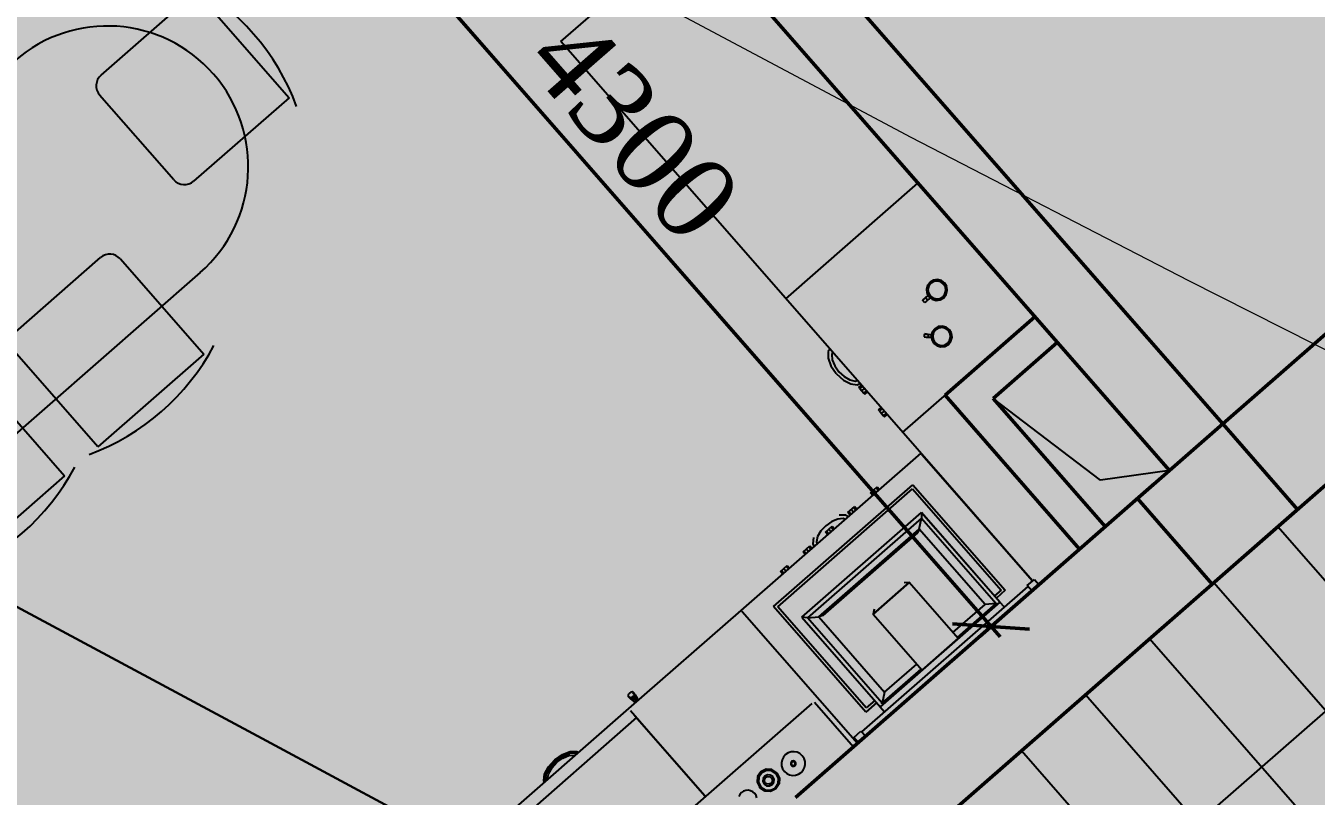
# Model space of a CAD drawing. Header units: millimetres. Extents: x 474337 to 1180020, y 4124662 to 4776603.
# Drawn here: x 845402 to 849950, y 4372299 to 4375015 of the extents above; entities that cross this region are included whole.
import ezdxf

# ---------------------------------------------------------------- set-up
doc = ezdxf.new("R2010")
doc.units = ezdxf.units.MM
doc.header["$PDMODE"] = 32
doc.header["$PDSIZE"] = 0.33
doc.layers.add('(031) Горизонтали', color=42, linetype='Continuous')
doc.layers.add('(032) Горизонтали утолщенные', color=32, linetype='Continuous', lineweight=30)
doc.styles.add('J~stule', font='dutch.ttf')
doc.dimstyles.new('J~style', dxfattribs={"dimscale": 100, "dimtxt": 2.5, "dimasz": 2, "dimexe": 0.55, "dimexo": 0.725, "dimtad": 1, "dimdec": 0, "dimdsep": 46, "dimtxsty": 'J~stule', "dimblk": 'OBLIQUE', "dimcen": 2, "dimdle": 0.5, "dimadec": 0, "dimazin": 0, "dimtfac": 1, "dimtdec": 0, "dimtmove": 0, "dimatfit": 3, "dimfxl": 1, "dimarcsym": 0})

# ---------------------------------------------------------------- blocks, each defined once
blk = doc.blocks.new('_Oblique')
at = {"color": 0, "linetype": 'ByBlock', "lineweight": -2}
blk.add_line((-0.5, -0.5), (0.5, 0.5), dxfattribs=at)
blk = doc.blocks.new('*D42')
at = {"color": 0, "lineweight": -2, "transparency": 16777216}
for p, q in [((5663049.6, 901756.2), (5663500.3, 901073.4)), ((5659842.7, 898722), (5663511.3, 901144)), ((5659461.1, 899387), (5659911.8, 898704.3))]:
    blk.add_line(p, q, dxfattribs=at)
at = {"layer": 'Defpoints', "color": 0, "lineweight": 30, "transparency": 16777216}
for p in [(5663011.3, 901814.2), (5663471.2, 901117.5), (5659422.8, 899445.1)]:
    blk.add_point(p, dxfattribs=at)
at = {"color": 0, "lineweight": -2, "transparency": 16777216, "xscale": 192, "yscale": 192, "zscale": 192}
for p, rotation in [((5663471.2, 901117.5), 33.43257567899386), ((5659882.7, 898748.4), 213.4325756789939)]:
    blk.add_blockref('_Oblique', p, dxfattribs=dict(at, rotation=rotation))
at = {"color": 0, "transparency": 16777216, "insert": (5661563, 900105.6), "char_height": 288, "attachment_point": 5, "rotation": 33.4326, "style": 'J~stule'}
blk.add_mtext('4300', dxfattribs=at)
blk = doc.blocks.new('Stol_6stula_1')
for p, q in [((-633.8, 311.9), (-633.8, 808.1)), ((-633.8, 808.1), (-82.6, 808.1)), ((-82.6, 808.1), (-82.6, 311.9)), ((90.3, 311.9), (90.3, 808.1)), ((90.3, 808.1), (641.6, 808.1)), ((641.6, 808.1), (641.6, 311.9)), ((-833.8, 558.1), (856.6, 558.1)), ((-1546.7, 271.3), (-1050.6, 271.3)), ((-1546.7, -279.9), (-1546.7, 271.3)), ((-137.7, 256.8), (-578.7, 256.8)), ((586.4, 256.8), (145.4, 256.8)), ((1569.5, 271.3), (1073.3, 271.3)), ((1569.5, -279.9), (1569.5, 271.3)), ((-995.4, 216.2), (-995.4, -224.8)), ((1018.2, 216.2), (1018.2, -224.8)), ((-1050.6, -279.9), (-1546.7, -279.9)), ((-137.7, -274.8), (-578.7, -274.8)), ((586.4, -274.8), (145.4, -274.8)), ((1073.3, -279.9), (1569.5, -279.9)), ((-633.8, -329.9), (-633.8, -826)), ((-82.6, -826), (-82.6, -329.9)), ((90.3, -329.9), (90.3, -826)), ((641.6, -826), (641.6, -329.9)), ((856.6, -544.4), (-833.8, -544.4)), ((-633.8, -826), (-82.6, -826)), ((90.3, -826), (641.6, -826))]:
    blk.add_line(p, q)
at = {"ltscale": 4000}
for centre, radius, start, end in [((-361.9, -42.6), 910.5, 69.0974, 110.9026), ((362.3, -42.6), 910.5, 69.0974, 110.9026), ((-833.8, 6.8), 551.2, 90, 270), ((856.6, 6.8), 551.2, 270, 90), ((-696.1, -8), 910.5, 159.0974, 200.9026), ((718.8, -8), 910.5, 339.0974, 20.9026), ((-361.9, 24.6), 910.5, 249.0974, 290.9026), ((362.3, 24.6), 910.5, 249.0974, 290.9026)]:
    blk.add_arc(centre, radius, start, end, dxfattribs=at)
for centre, start, end in [((-578.7, 311.9), 180, 270), ((-137.7, 311.9), 270, 0), ((145.4, 311.9), 180, 270), ((586.4, 311.9), 270, 0), ((-1050.6, 216.2), 360, 90), ((1073.3, 216.2), 90, 180), ((-1050.6, -224.8), 270, 360), ((1073.3, -224.8), 180, 270), ((-578.7, -329.9), 90, 180), ((-137.7, -329.9), 0, 90), ((145.4, -329.9), 90, 180), ((586.4, -329.9), 0, 90)]:
    blk.add_arc(centre, 55.1, start, end)
blk = doc.blocks.new('io87po8otjtrio')
h = blk.add_hatch(color=256)
h.dxf.hatch_style = 1
h.paths.add_polyline_path([(5663093.9, 901689.1), (5663427.7, 901909.4), (5663207.3, 902243.3), (5662873.5, 902022.9)])
at = {"color": 7, "lineweight": 50}
for p, q in [((5660452.5, 906416), (5664309.3, 900574)), ((5660167.8, 906121.2), (5662873.5, 902022.9)), ((5660261.5, 900298.5), (5662873.5, 902022.9)), ((5660399.3, 900089.8), (5663011.3, 901814.2)), ((5663011.3, 901814.2), (5663975.5, 900353.6)), ((5663176.5, 901563.9), (5662675.8, 901233.3)), ((5662675.8, 901233.3), (5662510.5, 901483.7)), ((5663242.7, 901463.7), (5662641.8, 901067)), ((5662641.8, 901067), (5662410.4, 901417.6))]:
    blk.add_line(p, q, dxfattribs=at)
at = {"color": 7}
for p, q in [((5662796, 903955.6), (5665494.3, 899868.4)), ((5663258, 902166.5), (5664259.7, 902827.8)), ((5663423.3, 901916.2), (5664425, 902577.5)), ((5663588.6, 901665.8), (5664590.3, 902327.1)), ((5663753.8, 901415.4), (5664755.5, 902076.8)), ((5663919.1, 901165.1), (5664920.8, 901826.4))]:
    blk.add_line(p, q, dxfattribs=at)
for p, q in [((5661969.6, 901126.5), (5663011.3, 901814.2)), ((5662491.8, 901471.3), (5663011.3, 901814.2)), ((5663011.3, 901814.2), (5663012.1, 901569.5)), ((5663012.1, 901569.5), (5662675.8, 901233.3)), ((5662751.7, 900900.6), (5662421.6, 901400.5)), ((5663327.3, 901291.2), (5663347.6, 901304.6)), ((5663331.9, 901284.3), (5662310.6, 900610)), ((5662837.4, 900957.9), (5663331.8, 901284.4)), ((5663345.7, 901263.3), (5663327.3, 901291.2)), ((5663366, 901276.7), (5663345.7, 901263.3)), ((5663778, 900616.4), (5663349.3, 901265.7)), ((5662938.7, 900911.8), (5663351.4, 901184.3)), ((5662953.3, 900908.8), (5663348.5, 901169.7)), ((5663348.5, 901169.7), (5663365.4, 901143.9)), ((5663351.4, 901184.3), (5663374.2, 901149.7)), ((5663409.9, 901173.3), (5663390.1, 901160.2)), ((5662249.5, 901118.7), (5662239.3, 901108.6)), ((5662262.8, 901124.1), (5662249.5, 901118.7)), ((5662263.8, 901119), (5662252.4, 901114.3)), ((5662277.2, 901124.1), (5662262.8, 901124.1)), ((5662276.2, 901118.9), (5662263.8, 901119)), ((5662287.5, 901114.1), (5662276.2, 901118.9)), ((5662290.5, 901118.5), (5662277.2, 901124.1)), ((5662300.6, 901108.3), (5662290.5, 901118.5)), ((5662427.9, 901118.6), (5662414.6, 901113.1)), ((5662442.3, 901118.5), (5662427.9, 901118.6)), ((5662455.5, 901112.9), (5662442.3, 901118.5)), ((5663390.1, 901160.2), (5663040.2, 900929.2)), ((5663059.5, 900925.9), (5663393.9, 901146.7)), ((5663389.8, 901155), (5663390.1, 901160.2)), ((5663390.1, 901160.2), (5663698.9, 900692.5)), ((5663393.9, 901146.7), (5663391.5, 901106.9)), ((5663393.9, 901146.7), (5663393.5, 901149.4)), ((5663494.2, 900994.8), (5663393.9, 901146.7)), ((5662228.9, 900556.1), (5661887.9, 901072.6)), ((5662233.8, 901095.4), (5662233.7, 901081)), ((5662233.7, 901081), (5662239.1, 901067.7)), ((5662239.3, 901108.6), (5662233.8, 901095.4)), ((5662238.9, 901094.3), (5662238.8, 901082)), ((5662238.8, 901082), (5662243.5, 901070.6)), ((5662243.7, 901105.7), (5662238.9, 901094.3)), ((5662252.4, 901114.3), (5662243.7, 901105.7)), ((5662296.2, 901105.4), (5662287.5, 901114.1)), ((5662296, 901070.3), (5662300.8, 901081.6)), ((5662300.8, 901094), (5662296.2, 901105.4)), ((5662300.3, 901067.3), (5662305.9, 901080.6)), ((5662306, 901095), (5662300.6, 901108.3)), ((5662300.8, 901081.6), (5662300.8, 901094)), ((5662305.9, 901080.6), (5662306, 901095)), ((5662398.8, 901089.8), (5662398.7, 901075.4)), ((5662398.7, 901075.4), (5662404.2, 901062.1)), ((5662404.4, 901103), (5662398.8, 901089.8)), ((5662404, 901088.7), (5662403.9, 901076.4)), ((5662403.9, 901076.4), (5662408.6, 901065)), ((5662408.8, 901100.1), (5662404, 901088.7)), ((5662414.6, 901113.1), (5662404.4, 901103)), ((5662417.5, 901108.7), (5662408.8, 901100.1)), ((5662428.9, 901113.4), (5662417.5, 901108.7)), ((5662441.2, 901113.3), (5662428.9, 901113.4)), ((5662452.6, 901108.5), (5662441.2, 901113.3)), ((5662461.2, 901099.8), (5662452.6, 901108.5)), ((5662465.6, 901102.7), (5662455.5, 901112.9)), ((5662461.1, 901064.7), (5662465.8, 901076.1)), ((5662465.9, 901088.4), (5662461.2, 901099.8)), ((5662465.4, 901061.8), (5662471, 901075)), ((5662471.1, 901089.4), (5662465.6, 901102.7)), ((5662465.8, 901076.1), (5662465.9, 901088.4)), ((5662471, 901075), (5662471.1, 901089.4)), ((5663040.2, 900929.2), (5663306.1, 901104.8)), ((5663391.5, 901106.9), (5663097, 900912.5)), ((5663474.2, 900981.7), (5663391.5, 901106.9)), ((5662239.1, 901067.7), (5662249.2, 901057.5)), ((5662243.5, 901070.6), (5662252.2, 901061.8)), ((5662249.2, 901057.5), (5662262.5, 901051.9)), ((5662252.2, 901061.8), (5662263.5, 901057.1)), ((5662262.5, 901051.9), (5662276.8, 901051.8)), ((5662263.5, 901057.1), (5662275.8, 901057)), ((5662275.8, 901057), (5662287.2, 901061.6)), ((5662276.8, 901051.8), (5662290.1, 901057.2)), ((5662299, 901034.5), (5662285.3, 901055.3)), ((5662285.6, 901055.4), (5662285.7, 901055.4)), ((5662285.6, 901055.4), (5662285.6, 901055.4)), ((5662287.8, 901056.3), (5662286.5, 901055.8)), ((5662287.2, 901061.6), (5662296, 901070.3)), ((5662290.1, 901057.2), (5662287.8, 901056.3)), ((5662290.1, 901057.2), (5662300.3, 901067.3)), ((5662291.2, 901058.3), (5662293.6, 901060.6)), ((5662291.8, 901045.5), (5662292.4, 901045.9)), ((5662292.2, 901059.2), (5662293.8, 901060.9)), ((5662292.4, 901045.9), (5662300, 901050.9)), ((5662293.8, 901060.9), (5662293.6, 901060.6)), ((5662293.8, 901060.9), (5662294.1, 901061.1)), ((5662294.1, 901061.1), (5662296.9, 901056.8)), ((5662296.9, 901056.8), (5662300.5, 901051.3)), ((5662300, 901034.4), (5662299, 901034.5)), ((5662300.5, 901051.3), (5662300, 901050.9)), ((5662301.8, 901035), (5662300, 901034.4)), ((5662304.2, 901045.8), (5662300.5, 901051.3)), ((5662304.1, 901036.3), (5662301.8, 901035)), ((5662306.2, 901037.9), (5662304.1, 901036.3)), ((5662304.2, 901045.8), (5662307.8, 901040.3)), ((5662307.6, 901039.4), (5662306.2, 901037.9)), ((5662307.8, 901040.3), (5662307.6, 901039.4)), ((5662404.2, 901062.1), (5662414.3, 901051.9)), ((5662408.6, 901065), (5662417.2, 901056.2)), ((5662414.3, 901051.9), (5662427.5, 901046.3)), ((5662417.2, 901056.2), (5662428.6, 901051.5)), ((5662419.1, 901030.4), (5662418.1, 901025.7)), ((5662419.1, 901030.4), (5662420.4, 901036.9)), ((5662420.4, 901036.9), (5662421.7, 901043.3)), ((5662420.4, 901036.9), (5662421.1, 901036.7)), ((5662421.1, 901036.7), (5662423, 901036.3)), ((5662421.7, 901043.3), (5662422.7, 901048.3)), ((5662423, 901036.3), (5662425.5, 901035.8)), ((5662423.1, 901048.2), (5662423.4, 901048)), ((5662423.4, 901048), (5662424.6, 901047.5)), ((5662425.5, 901035.8), (5662428.1, 901035.3)), ((5662427.5, 901046.3), (5662441.9, 901046.2)), ((5662428.1, 901035.3), (5662430, 901034.9)), ((5662428.4, 901023.6), (5662429.4, 901028.3)), ((5662428.6, 901051.5), (5662440.9, 901051.4)), ((5662429, 901046.3), (5662430.4, 901046.3)), ((5662429.4, 901028.3), (5662430.7, 901034.8)), ((5662430.7, 901034.8), (5662430, 901034.9)), ((5662430.4, 901046.3), (5662432.2, 901046.3)), ((5662430.7, 901034.8), (5662432, 901041.2)), ((5662432, 901041.2), (5662433, 901045.9)), ((5662433.1, 901046.3), (5662433, 901046.3)), ((5662433, 901045.9), (5662433.1, 901046.3)), ((5662440.9, 901051.4), (5662452.3, 901056)), ((5662441.9, 901046.2), (5662455.2, 901051.7)), ((5662452.3, 901056), (5662461.1, 901064.7)), ((5662455.2, 901051.7), (5662465.4, 901061.8)), ((5662418.1, 901025.7), (5662417.8, 901024)), ((5662417.8, 901024), (5662418.3, 901023.2)), ((5662418.3, 901023.2), (5662420.1, 901022.3)), ((5662420.1, 901022.3), (5662422.6, 901021.6)), ((5662422.6, 901021.6), (5662425.3, 901021.3)), ((5662425.3, 901021.3), (5662427.2, 901021.4)), ((5662427.2, 901021.4), (5662428.1, 901021.9)), ((5662428.1, 901021.9), (5662428.4, 901023.6)), ((5663497.6, 900997.1), (5663278.7, 900852.6)), ((5663590.8, 900855.8), (5663497.6, 900997.1)), ((5662832.5, 900955.1), (5662832.3, 900955.5)), ((5662832.5, 900955.1), (5662832.8, 900955.3)), ((5663296.4, 900252.5), (5662832.5, 900955.1)), ((5662837.4, 900957.9), (5662833, 900955)), ((5663298.3, 900367.2), (5662938.7, 900911.8)), ((5663301.3, 900381.8), (5662953.3, 900908.8)), ((5663040.2, 900929.2), (5663059.5, 900925.9)), ((5663349, 900461.5), (5663040.2, 900929.2)), ((5663097, 900912.5), (5663059.5, 900925.9)), ((5663059.5, 900925.9), (5663353.5, 900480.5)), ((5663097, 900912.5), (5663109.3, 900904.5)), ((5663355.9, 900520.3), (5663097, 900912.5)), ((5663109.3, 900904.5), (5663353.5, 900534.7)), ((5662674.6, 900835.9), (5662668, 900846)), ((5662683.9, 900842.1), (5662677.3, 900852.1)), ((5662687.8, 900844.6), (5662681.1, 900854.7)), ((5662683.9, 900842.1), (5662687.8, 900844.6)), ((5663278.7, 900852.6), (5663277.6, 900835.1)), ((5663371.9, 900711.3), (5663278.7, 900852.6)), ((5663371.9, 900711.3), (5663590.8, 900855.8)), ((5663688, 900701.3), (5663587.4, 900853.6)), ((5662661.4, 900827.2), (5662654.8, 900837.3)), ((5662658.6, 900839.8), (5662665.3, 900829.8)), ((5662665.3, 900829.8), (5662661.4, 900827.2)), ((5662665.3, 900829.8), (5662674.6, 900835.9)), ((5662674.6, 900835.9), (5662683.9, 900842.1)), ((5663650.4, 900714.7), (5663567.4, 900840.4)), ((5662542.6, 900741.1), (5662549.4, 900759.2)), ((5662549.4, 900759.2), (5662548.5, 900767.1)), ((5662557.5, 900742.4), (5662563.4, 900764.5)), ((5662563.4, 900764.5), (5662559.9, 900774.7)), ((5662573.6, 900769.3), (5662567, 900779.3)), ((5662570.8, 900781.9), (5662577.5, 900771.8)), ((5662577.5, 900771.8), (5662573.6, 900769.3)), ((5662577.5, 900771.8), (5662586.8, 900778)), ((5662586.8, 900778), (5662580.1, 900788)), ((5662586.8, 900778), (5662596.1, 900784.1)), ((5662596.1, 900784.1), (5662589.5, 900794.2)), ((5662599.9, 900786.7), (5662593.3, 900796.7)), ((5662596.1, 900784.1), (5662599.9, 900786.7)), ((5662929.7, 900786), (5662939.8, 900792.6)), ((5662947.1, 900759.7), (5662929.7, 900786)), ((5662932.3, 900782.2), (5662942.3, 900788.8)), ((5662938.4, 900772.8), (5662948.5, 900779.5)), ((5662944.6, 900763.5), (5662954.6, 900770.2)), ((5662957.2, 900766.3), (5662947.1, 900759.7)), ((5662508.4, 900706.8), (5662527.5, 900722.4)), ((5662508.9, 900707), (5662528.4, 900722.9)), ((5662515, 900697.6), (5662540.4, 900718.8)), ((5662528.4, 900722.9), (5662542.6, 900741.1)), ((5662540.4, 900718.8), (5662557.5, 900742.4)), ((5663355.4, 900717.2), (5663371.9, 900711.3)), ((5663355.9, 900520.3), (5663650.4, 900714.7)), ((5663650.4, 900714.7), (5663688, 900701.3)), ((5662425.7, 900686.1), (5662433.6, 900678.9)), ((5662433.6, 900678.9), (5662456.3, 900675.6)), ((5662438, 900694.1), (5662444.9, 900690.2)), ((5662444.9, 900690.2), (5662464.2, 900689.4)), ((5662456.3, 900675.6), (5662484.7, 900682)), ((5662464.2, 900689.4), (5662486.5, 900695.3)), ((5662484.7, 900682), (5662514.2, 900697)), ((5662486.5, 900695.3), (5662508.9, 900707)), ((5662514.2, 900697), (5662514.6, 900697.4)), ((5662987.7, 900698.2), (5662997.8, 900704.8)), ((5663005.1, 900671.8), (5662987.7, 900698.2)), ((5662990.3, 900694.3), (5663000.3, 900701)), ((5662996.4, 900685), (5663006.5, 900691.6)), ((5663002.6, 900675.7), (5663012.6, 900682.3)), ((5663015.2, 900678.5), (5663005.1, 900671.8)), ((5663013.2, 900662.7), (5663010, 900640)), ((5663013.2, 900662.7), (5663020.4, 900670.6)), ((5663349, 900461.5), (5663700.2, 900693.4)), ((5663688, 900701.3), (5663353.5, 900480.5)), ((5663674.3, 900676.2), (5663696.4, 900642.7)), ((5663683, 900682), (5663711, 900639.7)), ((5663690.3, 900699.8), (5663688, 900701.3)), ((5663698.9, 900692.5), (5663693.9, 900694.2)), ((5663698.9, 900692.5), (5663718.7, 900705.5)), ((5663024, 900652.3), (5663023.1, 900632.9)), ((5663023.1, 900632.9), (5663029.1, 900610.6)), ((5663027.9, 900659.2), (5663024, 900652.3)), ((5663045.7, 900610.4), (5663055.8, 900617)), ((5663711, 900639.7), (5663298.3, 900367.2)), ((5663696.4, 900642.7), (5663301.3, 900381.8)), ((5663774.9, 900613.3), (5663795.2, 900626.7)), ((5663791.5, 900625.3), (5663778, 900616.4)), ((5662310.6, 900610), (5661224.2, 899892.8)), ((5663029.1, 900610.6), (5663040.8, 900588.3)), ((5663040.8, 900588.3), (5663056.7, 900568.7)), ((5663063.1, 900584), (5663045.7, 900610.4)), ((5663048.3, 900606.5), (5663058.3, 900613.1)), ((5663054.4, 900597.2), (5663064.5, 900603.8)), ((5663060.6, 900587.9), (5663070.6, 900594.5)), ((5663073.2, 900590.6), (5663063.1, 900584)), ((5663300.8, 900255.7), (5663815.7, 900595.7)), ((5663300.8, 900255.4), (5663815.7, 900595.3)), ((5663651.9, 900464.9), (5663825.9, 900579.8)), ((5663793.3, 900585.4), (5663774.9, 900613.3)), ((5663813.6, 900598.9), (5663793.3, 900585.4)), ((5663056.7, 900568.7), (5663074.9, 900554.5)), ((5663074.9, 900554.5), (5663093, 900547.7)), ((5663076.2, 900539.7), (5663098.3, 900533.7)), ((5663093, 900547.7), (5663100.9, 900548.6)), ((5663098.3, 900533.7), (5663108.4, 900537.2)), ((5663103.7, 900522.5), (5663113.7, 900529.2)), ((5663353.5, 900534.7), (5663355.9, 900520.3)), ((5663121.1, 900496.2), (5663103.7, 900522.5)), ((5663106.3, 900518.7), (5663116.3, 900525.3)), ((5663112.4, 900509.4), (5663122.4, 900516)), ((5663118.6, 900500), (5663128.6, 900506.7)), ((5663131.1, 900502.8), (5663121.1, 900496.2)), ((5663353.5, 900480.5), (5663349, 900461.5)), ((5663353.5, 900480.5), (5663355.9, 900520.3)), ((5663161.7, 900434.7), (5663171.7, 900441.3)), ((5663179.1, 900408.3), (5663161.7, 900434.7)), ((5663164.2, 900430.8), (5663174.3, 900437.5)), ((5664234.9, 899577.5), (5663655, 900455.8)), ((5661224.2, 899892.8), (5660883.2, 900409.3)), ((5663170.4, 900421.5), (5663180.4, 900428.2)), ((5663176.5, 900412.2), (5663186.6, 900418.8)), ((5663189.1, 900415), (5663179.1, 900408.3)), ((5663824.7, 900389.6), (5663818.7, 900380.6)), ((5663833.2, 900397), (5663824.7, 900389.6)), ((5663843.4, 900401.9), (5663833.2, 900397)), ((5663854.1, 900403.9), (5663843.4, 900401.9)), ((5663864.8, 900403.1), (5663854.1, 900403.9)), ((5663874.9, 900399.6), (5663864.8, 900403.1)), ((5663884, 900393.6), (5663874.9, 900399.6)), ((5663891.4, 900385.1), (5663884, 900393.6)), ((5663815.2, 900370.4), (5663814.4, 900359.7)), ((5663814.4, 900359.7), (5663816.4, 900349)), ((5663818.7, 900380.6), (5663815.2, 900370.4)), ((5663816.4, 900349), (5663821.3, 900338.8)), ((5663847.3, 900363.8), (5663847.1, 900361.5)), ((5663847.1, 900361.5), (5663847.5, 900359.1)), ((5663848, 900366.1), (5663847.3, 900363.8)), ((5663847.5, 900359.1), (5663848.6, 900356.9)), ((5663848, 900363.7), (5663847.8, 900361.5)), ((5663847.8, 900361.5), (5663848.2, 900359.3)), ((5663849.4, 900368.1), (5663848, 900366.1)), ((5663848.7, 900365.7), (5663848, 900363.7)), ((5663848.2, 900359.3), (5663849.2, 900357.3)), ((5663848.6, 900356.9), (5663850.3, 900355)), ((5663849.9, 900367.6), (5663848.7, 900365.7)), ((5663849.2, 900357.3), (5663850.7, 900355.5)), ((5663851.3, 900369.7), (5663849.4, 900368.1)), ((5663849.7, 900363), (5663849.5, 900361.2)), ((5663849.5, 900361.2), (5663849.9, 900359.5)), ((5663850.3, 900364.7), (5663849.7, 900363)), ((5663851.7, 900369.1), (5663849.9, 900367.6)), ((5663849.9, 900359.5), (5663850.7, 900357.8)), ((5663851.3, 900366.3), (5663850.3, 900364.7)), ((5663850.3, 900355), (5663852.3, 900353.7)), ((5663850.7, 900357.8), (5663851.9, 900356.3)), ((5663850.7, 900355.5), (5663852.6, 900354.3)), ((5663853.5, 900370.8), (5663851.3, 900369.7)), ((5663852.7, 900367.5), (5663851.3, 900366.3)), ((5663853.7, 900370.1), (5663851.7, 900369.1)), ((5663851.9, 900356.3), (5663853.5, 900355.3)), ((5663852.3, 900353.7), (5663854.5, 900352.9)), ((5663852.6, 900354.3), (5663854.6, 900353.6)), ((5663854.4, 900368.3), (5663852.7, 900367.5)), ((5663855.9, 900371.2), (5663853.5, 900370.8)), ((5663853.5, 900355.3), (5663855.2, 900354.7)), ((5663855.9, 900370.5), (5663853.7, 900370.1)), ((5663856.2, 900368.7), (5663854.4, 900368.3)), ((5663854.5, 900352.9), (5663856.9, 900352.7)), ((5663854.6, 900353.6), (5663856.8, 900353.4)), ((5663855.2, 900354.7), (5663857, 900354.6)), ((5663858.2, 900371), (5663855.9, 900371.2)), ((5663858.1, 900370.3), (5663855.9, 900370.5)), ((5663858, 900368.5), (5663856.2, 900368.7)), ((5663856.8, 900353.4), (5663859, 900353.8)), ((5663856.9, 900352.7), (5663859.2, 900353.1)), ((5663857, 900354.6), (5663858.8, 900354.9)), ((5663859.7, 900367.9), (5663858, 900368.5)), ((5663860.1, 900369.6), (5663858.1, 900370.3)), ((5663860.5, 900370.3), (5663858.2, 900371)), ((5663858.8, 900354.9), (5663860.5, 900355.8)), ((5663859, 900353.8), (5663861.1, 900354.8)), ((5663859.2, 900353.1), (5663861.5, 900354.2)), ((5663861.2, 900366.9), (5663859.7, 900367.9)), ((5663862, 900368.4), (5663860.1, 900369.6)), ((5663862.5, 900368.9), (5663860.5, 900370.3)), ((5663860.5, 900355.8), (5663861.9, 900357)), ((5663861.1, 900354.8), (5663862.8, 900356.3)), ((5663862.5, 900365.5), (5663861.2, 900366.9)), ((5663861.5, 900354.2), (5663863.3, 900355.9)), ((5663861.9, 900357), (5663862.9, 900358.5)), ((5663863.5, 900366.7), (5663862, 900368.4)), ((5663864.1, 900367.1), (5663862.5, 900368.9)), ((5663863.3, 900363.8), (5663862.5, 900365.5)), ((5663862.8, 900356.3), (5663864, 900358.2)), ((5663862.9, 900358.5), (5663863.5, 900360.2)), ((5663863.6, 900362), (5663863.3, 900363.8)), ((5663863.3, 900355.9), (5663864.7, 900357.9)), ((5663864.5, 900364.6), (5663863.5, 900366.7)), ((5663863.5, 900360.2), (5663863.6, 900362)), ((5663864, 900358.2), (5663864.7, 900360.3)), ((5663865.2, 900364.8), (5663864.1, 900367.1)), ((5663864.9, 900362.4), (5663864.5, 900364.6)), ((5663864.7, 900360.3), (5663864.9, 900362.4)), ((5663864.7, 900357.9), (5663865.4, 900360.1)), ((5663865.6, 900362.5), (5663865.2, 900364.8)), ((5663865.4, 900360.1), (5663865.6, 900362.5)), ((5663896.3, 900375), (5663891.4, 900385.1)), ((5663894, 900343.4), (5663897.5, 900353.5)), ((5663898.3, 900364.3), (5663896.3, 900375)), ((5663897.5, 900353.5), (5663898.3, 900364.3)), ((5663821.3, 900338.8), (5663828.7, 900330.4)), ((5663828.7, 900330.4), (5663837.8, 900324.3)), ((5663837.8, 900324.3), (5663848, 900320.8)), ((5663848, 900320.8), (5663858.7, 900320)), ((5663858.7, 900320), (5663869.4, 900322)), ((5663880.4, 900299.5), (5663866.7, 900284)), ((5663869.4, 900322), (5663879.5, 900326.9)), ((5663879.5, 900326.9), (5663888, 900334.3)), ((5663880.6, 900299.2), (5663880.4, 900299.5)), ((5663880.6, 900299.2), (5663881.4, 900300.1)), ((5663881.4, 900300.1), (5663901, 900306.6)), ((5663901.3, 900302.6), (5663883.6, 900296.8)), ((5663888, 900334.3), (5663894, 900343.4)), ((5663901, 900306.6), (5663920.7, 900302.6)), ((5663919, 900299), (5663901.3, 900302.6)), ((5663933, 900286.7), (5663919, 900299)), ((5663920.7, 900302.6), (5663936.3, 900288.9)), ((5663296.4, 900252.8), (5663300.8, 900255.7)), ((5663296.4, 900252.5), (5663300.8, 900255.4)), ((5663866.7, 900284), (5663862.7, 900264.3)), ((5663862.7, 900264.3), (5663869.2, 900244.7)), ((5663871.2, 900282.8), (5663867.6, 900265.1)), ((5663867.6, 900265.1), (5663873.5, 900247.4)), ((5663883.6, 900296.8), (5663871.2, 900282.8)), ((5663885.3, 900275.9), (5663883.2, 900265.9)), ((5663883.2, 900265.9), (5663886.5, 900256)), ((5663892.2, 900283.7), (5663885.3, 900275.9)), ((5663886.5, 900256), (5663894.4, 900249.1)), ((5663889.3, 900266.1), (5663891.4, 900274.5)), ((5663892.5, 900258.1), (5663889.3, 900266.1)), ((5663891.4, 900274.5), (5663898.1, 900280)), ((5663902.1, 900287), (5663892.2, 900283.7)), ((5663899.8, 900253.4), (5663892.5, 900258.1)), ((5663898.1, 900280), (5663906.7, 900280.5)), ((5663908.4, 900254), (5663899.8, 900253.4)), ((5663912.1, 900285), (5663902.1, 900287)), ((5663906.7, 900280.5), (5663914, 900275.9)), ((5663915, 900259.5), (5663908.4, 900254)), ((5663919.9, 900278.1), (5663912.1, 900285)), ((5663914, 900275.9), (5663917.2, 900267.8)), ((5663914.2, 900250.3), (5663921.2, 900258.2)), ((5663917.2, 900267.8), (5663915, 900259.5)), ((5663923.2, 900268.1), (5663919.9, 900278.1)), ((5663921.2, 900258.2), (5663923.2, 900268.1)), ((5663938.8, 900269), (5663933, 900286.7)), ((5663935.2, 900251.2), (5663938.8, 900269)), ((5663936.3, 900288.9), (5663942.8, 900269.2)), ((5663942.8, 900269.2), (5663938.7, 900249.5)), ((5663296.6, 900252.6), (5663296.4, 900252.5)), ((5663586.4, 899813.3), (5663296.4, 900252.5)), ((5663296.6, 900252.2), (5663296.4, 900252.1)), ((5663869.2, 900244.7), (5663884.7, 900231)), ((5663873.5, 900247.4), (5663887.4, 900235.1)), ((5663884.7, 900231), (5663904.4, 900226.9)), ((5663887.4, 900235.1), (5663905.2, 900231.4)), ((5663894.4, 900249.1), (5663904.3, 900247)), ((5663904.3, 900247), (5663914.2, 900250.3)), ((5663904.4, 900226.9), (5663924.1, 900233.4)), ((5663905.2, 900231.4), (5663922.9, 900237.3)), ((5663922.9, 900237.3), (5663935.2, 900251.2)), ((5663925, 900234), (5663923.9, 900233.6)), ((5663924.1, 900233.4), (5663923.9, 900233.6)), ((5663938.7, 900249.5), (5663925, 900234)), ((5663942.4, 900212.9), (5663935.7, 900207.1)), ((5663950.4, 900216.8), (5663942.4, 900212.9)), ((5663958.8, 900218.3), (5663950.4, 900216.8)), ((5663928.3, 900192), (5663927.6, 900183.5)), ((5663927.6, 900183.5), (5663929.2, 900175.1)), ((5663931, 900200), (5663928.3, 900192)), ((5663929.2, 900175.1), (5663933, 900167.1)), ((5663935.7, 900207.1), (5663931, 900200)), ((5663933, 900167.1), (5663938.9, 900160.5)), ((5663938.9, 900160.5), (5663946, 900155.7)), ((5663594.1, 899818), (5663926.6, 900037.5)), ((5663613.8, 899831), (5663926.6, 900037.5)), ((5663926.6, 900037.5), (5663653.3, 899857.1)), ((5663553.2, 899846.2), (5663540.6, 899839.5)), ((5663541.3, 899841.6), (5663553.2, 899847.7)), ((5663553.2, 899847.7), (5663561.2, 899851.5)), ((5663553.2, 899846.2), (5663561.8, 899850.6)), ((5663553.2, 899847.7), (5663553.2, 899846.2)), ((5663554.5, 899843.2), (5663553.2, 899846.2)), ((5663563.3, 899848.3), (5663554.5, 899843.2)), ((5663565.3, 899845.2), (5663556.7, 899839.5)), ((5663653.3, 899857.1), (5663653.3, 899857.1)), ((5663530.7, 899836.1), (5663529.2, 899833.3)), ((5663529.2, 899833.3), (5663529.8, 899828.6)), ((5663529.8, 899828.6), (5663532.3, 899823.4)), ((5663533.4, 899837.5), (5663530.7, 899836.1)), ((5663532.2, 899834.9), (5663540.6, 899839.5)), ((5663532.3, 899823.4), (5663536.1, 899819)), ((5663541.3, 899841.6), (5663533.4, 899837.5)), ((5663536.1, 899819), (5663540.2, 899816.6)), ((5663540.2, 899816.6), (5663543.4, 899816.9)), ((5663540.6, 899839.5), (5663541.3, 899841.6)), ((5663540.6, 899839.5), (5663541.6, 899835.7)), ((5663541.6, 899835.7), (5663554.5, 899843.2)), ((5663550.4, 899824.7), (5663542.9, 899818.7)), ((5663543.4, 899816.9), (5663545.8, 899818.8)), ((5663556.7, 899839.5), (5663544, 899831.1)), ((5663545.8, 899818.8), (5663552.7, 899824.5)), ((5663559.3, 899835.9), (5663547.3, 899827.1)), ((5663547.3, 899827.1), (5663550.4, 899824.7)), ((5663550.4, 899824.7), (5663561.5, 899833.6)), ((5663552.7, 899824.5), (5663550.4, 899824.7)), ((5663552.7, 899824.5), (5663562.9, 899833.1)), ((5663554.5, 899843.2), (5663556.7, 899839.5)), ((5663556.7, 899839.5), (5663559.3, 899835.9)), ((5663559.3, 899835.9), (5663567.4, 899842.1)), ((5663561.5, 899833.6), (5663559.3, 899835.9)), ((5663561.5, 899833.6), (5663568.9, 899839.8)), ((5663562.9, 899833.1), (5663561.5, 899833.6)), ((5663562.9, 899833.1), (5663569.5, 899838.9)), ((5663934.2, 899286.5), (5663586.4, 899813.3)), ((5663621.5, 899836.5), (5663969.3, 899309.7)), ((5663711.8, 899611.1), (5663716.5, 899616.3)), ((5663708.6, 899588.5), (5663711.8, 899611.1)), ((5663714.9, 899560), (5663708.6, 899588.5)), ((5663712.5, 899610.5), (5663709.4, 899588)), ((5663709.4, 899588), (5663711.9, 899586.7)), ((5663711.8, 899611.1), (5663712.5, 899610.5)), ((5663711.9, 899586.7), (5663714.5, 899608.6)), ((5663715.1, 899585), (5663711.9, 899586.7)), ((5663711.9, 899586.7), (5663718.1, 899559.8)), ((5663717, 899615.5), (5663712.5, 899610.5)), ((5663712.5, 899610.5), (5663714.5, 899608.6)), ((5663714.5, 899608.6), (5663718.4, 899613.3)), ((5663714.5, 899608.6), (5663717.2, 899606)), ((5663717.2, 899606), (5663715.1, 899585)), ((5663721.3, 899559.6), (5663715.1, 899585)), ((5663721.7, 899581.4), (5663722.5, 899600.8)), ((5663727.6, 899559.1), (5663721.7, 899581.4)), ((5663722.5, 899600.8), (5663724.5, 899604.2)), ((5663730, 899530.6), (5663714.9, 899560)), ((5663734.6, 899533.7), (5663721.3, 899559.6)), ((5663739.3, 899536.8), (5663727.6, 899559.1)), ((5663751.1, 899505.2), (5663730, 899530.6)), ((5663753.2, 899511.2), (5663734.6, 899533.7)), ((5663737, 899535.3), (5663754.2, 899514.3)), ((5663755.3, 899517.3), (5663739.3, 899536.8)), ((5663774.8, 899488.2), (5663751.1, 899505.2)), ((5663752.2, 899508.2), (5663774.5, 899491.9)), ((5663753.2, 899511.2), (5663754.2, 899514.3)), ((5663774.1, 899495.6), (5663753.2, 899511.2)), ((5663754.2, 899514.3), (5663755, 899516.5)), ((5663754.2, 899514.3), (5663774.1, 899495.6)), ((5663773.5, 899503.1), (5663755.3, 899517.3)), ((5663791.6, 899496.2), (5663773.5, 899503.1)), ((5663774.1, 899495.6), (5663774.5, 899491.9)), ((5663794.2, 899489.2), (5663774.1, 899495.6)), ((5663774.5, 899491.9), (5663774.7, 899489.2)), ((5663774.5, 899491.9), (5663795.6, 899485.8)), ((5663774.7, 899489.2), (5663796.5, 899483.2)), ((5663796.9, 899482.3), (5663774.8, 899488.2)), ((5663795.4, 899496.7), (5663791.6, 899496.2)), ((5663795.6, 899485.8), (5663794.2, 899489.2)), ((5663795.6, 899485.8), (5663801.5, 899487.5)), ((5663796.5, 899483.2), (5663795.6, 899485.8)), ((5663796.5, 899483.2), (5663802.9, 899485.3)), ((5663796.9, 899482.3), (5663796.5, 899483.2)), ((5663803.5, 899484.5), (5663796.9, 899482.3))]:
    blk.add_line(p, q)
at = {"color": 7, "lineweight": 50}
blk.add_lwpolyline([(5663427.7, 901909.4), (5663093.9, 901689.1), (5662873.5, 902022.9), (5663207.3, 902243.3)], close=True, dxfattribs=at)
blk.add_lwpolyline([(5663497.6, 900997.1), (5663278.7, 900852.6), (5663371.9, 900711.3), (5663590.8, 900855.8)], close=True)
at = {"xscale": 0.8999999999650754, "yscale": 0.8999999999650754, "zscale": 0.8999999999650754, "rotation": 303.4325756678505}
blk.add_blockref('Stol_6stula_1', (5661854.4, 897620), dxfattribs=at)
dim = blk.add_linear_dim(base=(5663471.2, 901117.5), p1=(5659422.8, 899445.1), p2=(5663011.3, 901814.2), angle=213.4326, dimstyle='J~style', override={"dimscale": 96, "dimtxt": 3})
dim.commit()
dim.dimension.update_dxf_attribs({"geometry": '*D42', "text_midpoint": (5661677, 899933), "dimtype": 160})

msp = doc.modelspace()

# ---------------------------------------------------------------- hatches: boundary and pattern name
at = {"lineweight": 30}
h = msp.add_hatch(color=74, dxfattribs=at)
h.dxf.hatch_style = 1
h.paths.add_polyline_path([(848139.7, 4387459.1), (849731.4, 4387917), (852162.9, 4385135.8), (851496.6, 4383619.6), (855637, 4387239.5), (840903.6, 4404091.3), (835633.7, 4399483.9), (836948.2, 4397980.4), (836281.8, 4396464.2), (828753.4, 4389882.1), (830102.7, 4388338.8), (828597, 4387022.4), (828267.9, 4387398.8), (825708.3, 4385160.9), (821331.2, 4390167.3), (822836.9, 4391483.7), (818426.9, 4396527.7), (830773.5, 4407322.3), (832365.1, 4407780.2), (834796.7, 4404999), (834130.4, 4403482.8), (838270.8, 4407102.7), (831497.2, 4414850.2, 0.259332), (828712, 4415713.3), (814009, 4411562.8, -0.170668), (808685.4, 4398894.1), (812315.5, 4386034.9), (821754, 4352599.1), (879217.2, 4352809.4, 0.616153), (881499.5, 4357658.4), (858269.8, 4384228.1), (852999.9, 4379620.7), (854314.4, 4378117.2), (853648, 4376601), (846119.6, 4370018.9), (847468.9, 4368475.6), (845963.2, 4367159.2), (845634.1, 4367535.6), (843074.5, 4365297.7), (838697.4, 4370304.1), (840203.1, 4371620.5), (835793.1, 4376664.5)])
h.paths.add_polyline_path([(828900.5, 4381509.6), (826628.9, 4384106.3), (829942.2, 4387003.1), (832213.1, 4384405.8)], flags=16)
h.paths.add_polyline_path([(835195.8, 4387544.8, -0.090131), (833886.8, 4388516.2, -0.834301), (833005.7, 4390275.5), (838110.5, 4394742.2), (840414.2, 4392107.3)], flags=16)
h.paths.add_polyline_path([(847308.5, 4367139.9), (849579.3, 4364542.6), (846266.7, 4361646.4), (843995.1, 4364243.1)], flags=16)
h.paths.add_polyline_path([(850371.9, 4370412.3), (855476.7, 4374879), (857780.4, 4372244.1), (852562, 4367681.7, -0.090131), (851253.1, 4368653, -0.834301)], flags=16)
h = msp.add_hatch(color=21, dxfattribs=at)
h.dxf.hatch_style = 1
h.paths.add_polyline_path([(835793.1, 4376664.5), (840203.1, 4371620.5), (838697.4, 4370304.1), (843074.5, 4365297.7), (845634.1, 4367535.6), (845963.2, 4367159.2), (847468.9, 4368475.6), (846119.6, 4370018.9), (853648, 4376601), (854314.4, 4378117.2), (850367.1, 4382632.1), (851496.6, 4383619.6), (852162.9, 4385135.8), (849731.4, 4387917), (848139.7, 4387459.1)])

# ---------------------------------------------------------------- linework, layer by layer
at = {"layer": '(031) Горизонтали', "color": 42, "linetype": 'Continuous', "lineweight": 0, "elevation": 1463490.5}
msp.add_lwpolyline([(841413.6, 4378398.1), (842255.7, 4377965.9), (843030.7, 4377563.3), (843781.9, 4377167.9), (844552.8, 4376757.3), (845386.6, 4376309.1), (846326.6, 4375801), (847416.1, 4375210.6), (848520.8, 4374622.4), (849500.1, 4374117.3), (850388.2, 4373667.5), (851219.3, 4373245), (852027.5, 4372821.8), (852847.2, 4372370.1), (853712.4, 4371862), (854657.3, 4371269.4), (855716.2, 4370564.6), (856727.8, 4369838.1), (857885.2, 4368950.5), (859138.8, 4367949.2), (860439.4, 4366881.3), (861737.5, 4365794.3)], dxfattribs=at)
at = {"layer": '(032) Горизонтали утолщенные', "color": 32, "linetype": 'Continuous', "lineweight": 30, "elevation": 1462490.5}
msp.add_lwpolyline([(842185.8, 4374651.3), (843255.9, 4374089.2), (844290, 4373541.9), (845288, 4373010), (846250, 4372494.3), (847175.9, 4371995.4), (848065.5, 4371513.9), (849067.2, 4370981.7), (849923.7, 4370542.6), (850680.6, 4370161.2), (851383.2, 4369802), (852077, 4369429.5), (852807.5, 4369008.4), (853620.2, 4368503.2), (854560.4, 4367878.4), (855433.6, 4367250.1), (856398.6, 4366504.4), (857420.1, 4365678.7), (858462.3, 4364810.3), (859489.9, 4363936.7)], dxfattribs=at)
at = {"lineweight": 30, "elevation": 1503990.5}
msp.add_lwpolyline([(848139.7, 4387459.1), (849731.4, 4387917), (852162.9, 4385135.8), (851496.6, 4383619.6), (850367.1, 4382632.1), (854314.4, 4378117.2), (853648, 4376601), (846119.6, 4370018.9), (847468.9, 4368475.6), (845963.2, 4367159.2), (845634.1, 4367535.6), (843074.5, 4365297.7), (838697.4, 4370304.1), (840203.1, 4371620.5), (835793.1, 4376664.5)], close=True, dxfattribs=at)

# ---------------------------------------------------------------- block references
at = {"lineweight": 50, "rotation": 277.7303370136379}
msp.add_blockref('io87po8otjtrio', (-805922.9, 9863689.2, 1503990.5), dxfattribs=at)

doc.saveas('drawing.dxf')
